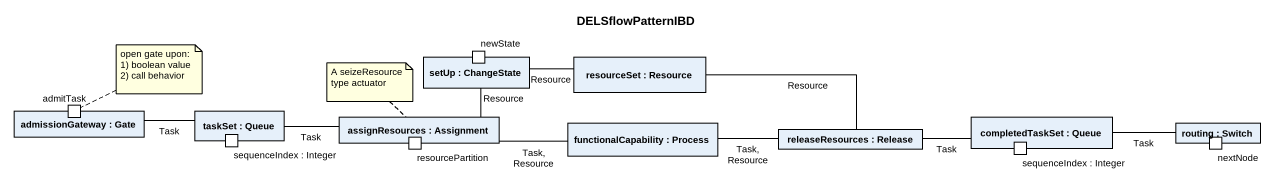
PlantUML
@startuml
title DELSflowPatternIBD
rectangle "setUp : ChangeState" as setUp {
  port newState
}
rectangle "resourceSet : Resource" as resourceSet
rectangle "admissionGateway : Gate" as admissionGateway {
  port admitTask
}
rectangle "taskSet : Queue" as taskSet {
  port "sequenceIndex : Integer" as sequenceIndex_Integer
}
rectangle "assignResources : Assignment" as assignResources {
  port resourcePartition
}
rectangle "functionalCapability : Process" as functionalCapability
rectangle "releaseResources : Release" as releaseResources
rectangle "completedTaskSet : Queue" as completedTaskSet {
  port "sequenceIndex : Integer" as sequenceIndex_Integer_2
}
rectangle "routing : Switch" as routing {
  port nextNode
}
setUp -- assignResources : Resource
resourceSet -left- setUp : Resource
admissionGateway -right- taskSet : Task
taskSet -right- assignResources : Task
assignResources -right- functionalCapability : Task, Resource
releaseResources -left- resourceSet : Resource
releaseResources -left- functionalCapability : Task, Resource
completedTaskSet -left- releaseResources : Task
routing -left- completedTaskSet : Task
note as N1
  open gate upon:
  1) boolean value
  2) call behavior
end note
N1 .. admitTask
note top of assignResources : A seizeResource type actuator
@enduml
